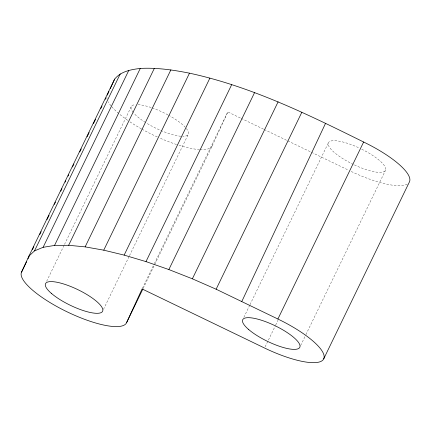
<?xml version="1.0" encoding="UTF-8"?>
<svg xmlns="http://www.w3.org/2000/svg" width="431" height="431" viewBox="0 0 431 431"><rect width="100%" height="100%" fill="white"/><g stroke="black" fill="none" stroke-linecap="round" stroke-linejoin="round"><path stroke-width="0.32" stroke-dasharray="2.15 1.62" d="M143.2 288.35L212.257 145.786L227.821 111.941L240.552 118.083M46.661 281.265L64.219 245.018M64.51 244.415L131.223 106.683M103.462 309.415L129.208 256.256M129.499 255.653L188.315 134.235M142.386 288.334L154.088 264.171M154.379 263.562L227.821 111.941M243.86 317.335L249.711 305.25M250.002 304.647L328.417 142.753M265.146 346.82L275.387 325.68M275.678 325.076L278.022 320.244M300.655 345.484L305.633 335.216M305.924 334.612L385.508 170.299M241.161 118.374L263.594 129.198M264.198 129.494L287.24 140.608M287.843 140.899L310.88 152.019M311.489 152.31L348.474 170.153M407.29 184.112A58.277 15.963 25.8 0 1 350.29 171.032M212.257 145.786A58.277 15.963 25.8 0 1 200.162 149.6M199.558 149.568A58.277 15.963 25.8 0 1 177.168 144.724M176.543 144.52A58.277 15.963 25.8 0 1 159.702 138.012M157.283 136.929A58.277 15.963 25.8 0 1 141.971 129.181M141.411 128.869A58.277 15.963 25.8 0 1 128.75 121.046M127.748 120.357A58.277 15.963 25.8 0 1 111.338 106.22M110.977 105.778A58.277 15.963 25.8 0 1 108.256 101.797M107.114 99.001A58.277 15.963 25.8 0 1 106.861 96.916M361.728 149.196A31.695 8.679 25.8 0 1 385.47 170.38A31.695 8.679 25.8 0 1 353.905 164.69M353.334 164.416A31.695 8.679 25.8 0 1 328.352 142.914A31.695 8.679 25.8 0 1 359.449 148.092M186.305 128.443A31.695 8.679 25.8 0 1 182.674 136.331M180.858 136.25A31.695 8.679 25.8 0 1 146.044 122.819M145.489 122.474A31.695 8.679 25.8 0 1 133.605 112.927M133.233 112.475A31.695 8.679 25.8 0 1 135.431 104.641M138.044 104.625A31.695 8.679 25.8 0 1 151.588 107.691M152.197 107.901A31.695 8.679 25.8 0 1 167.934 114.883M168.489 115.185A31.695 8.679 25.8 0 1 185.088 127.064"/><path stroke-width="0.65" d="M21.55 272.128L28.925 256.1L114.651 79.099C120.831 71.368 130.992 69.536 140.274 68.437C156.83 67.511 173.289 69.967 189.484 73.173C250.885 86.437 307.729 114.312 363.635 142.02A58.277 15.963 25.8 0 1 409.45 181.855L323.719 358.851A58.277 15.963 25.8 0 1 264.559 348.027L142.09 288.937L126.525 322.781A58.277 15.963 25.8 0 1 67.365 311.958A58.277 15.963 25.8 0 1 21.55 272.128L26.523 261.859M107.281 95.132L108.919 91.571M110.282 88.603L114.651 79.099M323.719 358.851A58.277 15.963 25.8 0 0 277.903 319.021L241.764 301.581L325.421 123.584M27.988 258.837L29.157 256.423M32.373 249.781L33.839 246.758M39.69 234.674L41.155 231.657M47.006 219.573L49.053 215.344M54.322 204.472L55.491 202.058M60.76 191.181L61.929 188.767M65.146 182.119L65.733 180.912M68.071 176.08L68.658 174.873M72.462 167.018L73.922 164.001M79.778 151.917L81.238 148.894M87.089 136.816L89.142 132.586M93.527 123.525L95.574 119.295M100.843 108.423L102.012 106.004M105.234 99.362L105.816 98.155M28.925 256.1L34.512 250.885L120.244 73.89M34.512 250.885L43.105 247.313L128.831 70.312M43.105 247.313L54.548 245.433L140.274 68.437M54.548 245.433L68.642 245.287L154.373 68.292M68.642 245.287L85.139 246.877L170.87 69.876M85.139 246.877L103.752 250.169L189.484 73.173M103.752 250.169L124.155 255.109L209.886 78.113M124.155 255.109L145.985 261.612L231.716 84.616M126.525 322.781L142.909 288.953M145.985 261.612L168.86 269.558L254.592 92.563M168.86 269.558L192.377 278.814L278.108 101.818M192.377 278.814L216.13 289.217L301.856 112.222M277.903 319.021L363.635 142.02M216.13 289.217L241.764 301.581M51.289 293.295A31.695 8.679 25.8 0 0 100.671 312.804A31.695 8.679 25.8 0 0 70.156 286.27A31.695 8.679 25.8 0 0 51.289 293.295M248.482 329.365A31.695 8.679 25.8 0 0 297.864 348.868A31.695 8.679 25.8 0 0 267.349 322.34A31.695 8.679 25.8 0 0 248.482 329.365"/></g></svg>
